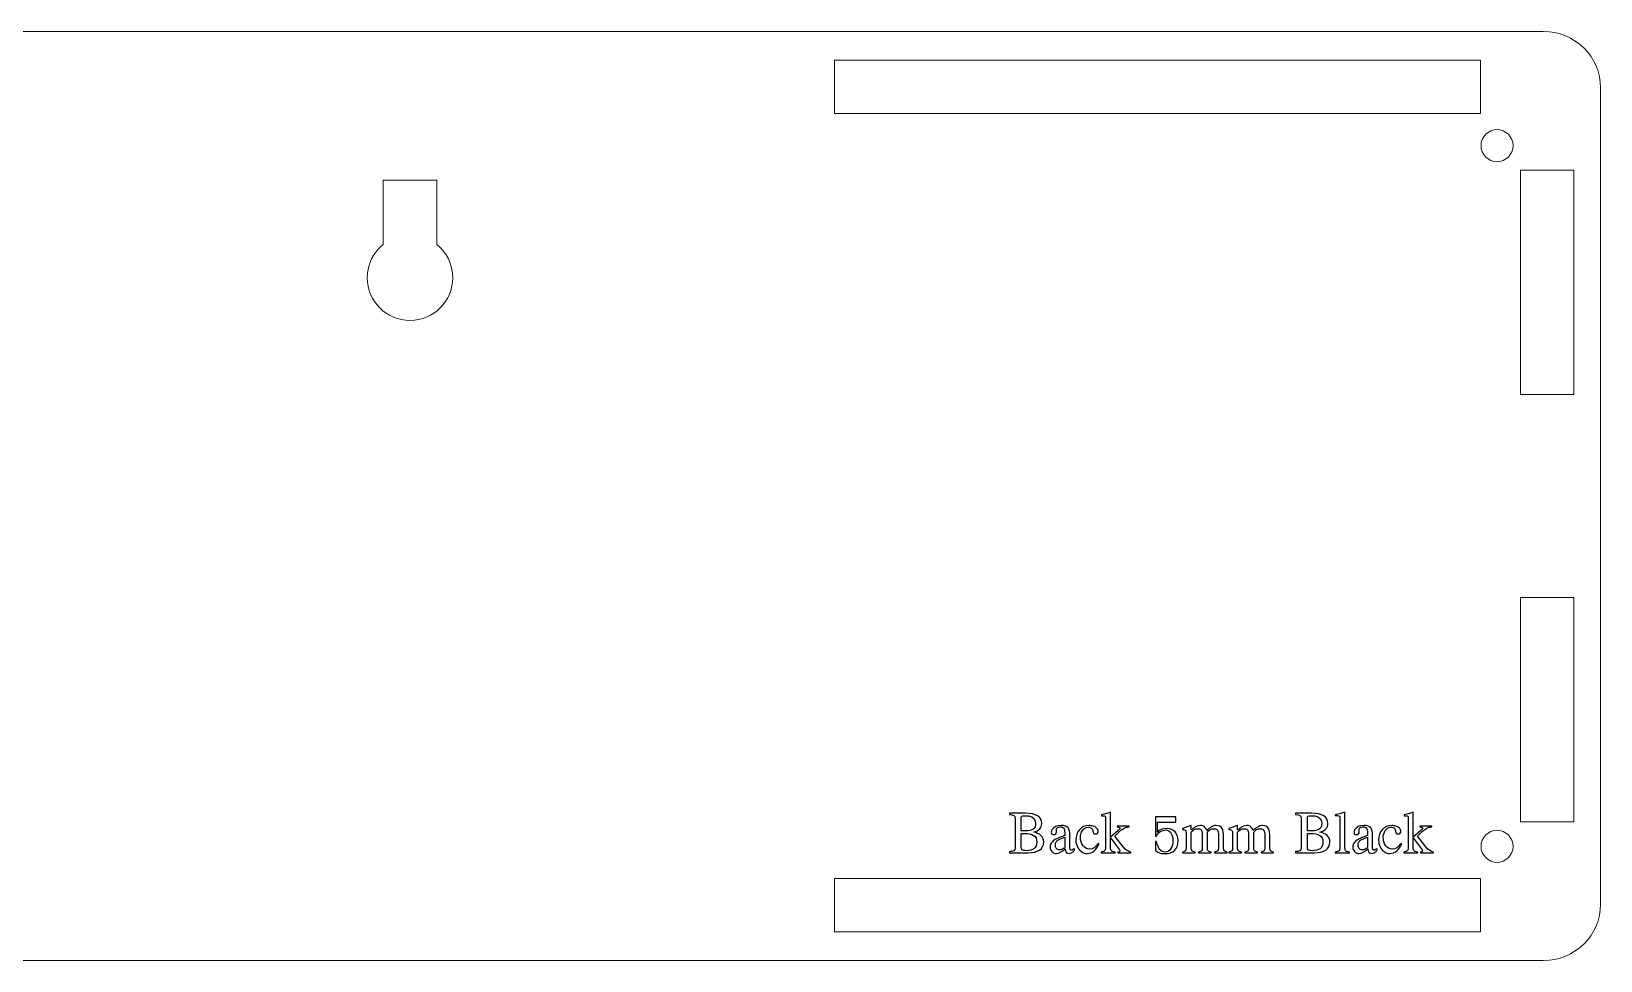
# Model space of a CAD drawing. Header units: inches. Extents: x -14.3 to 12.3, y -4.6 to 6.3.
# Drawn here: x 6.47 to 12.25, y -1.5 to 1.93 of the extents above; entities that cross this region are included whole.
import ezdxf

# ---------------------------------------------------------------- set-up
doc = ezdxf.new("R2010")
doc.units = ezdxf.units.IN
doc.header["$MEASUREMENT"] = 0
doc.layers.add('Layer 1', color=7, linetype='Continuous')

msp = doc.modelspace()

# ---------------------------------------------------------------- linework, layer by layer
at = {"layer": 'Layer 1', "lineweight": 5}
for points in [[(9.4287, 1.6248), (11.8106, 1.6248), (11.8106, 1.8216), (9.4287, 1.8216), (9.4287, 1.6248)], [(11.9582, 0.5893), (12.1551, 0.5893), (12.1551, 1.4161), (11.9582, 1.4161), (11.9582, 0.5893)], [(11.9582, -0.9855), (12.1551, -0.9855), (12.1551, -0.1587), (11.9582, -0.1587), (11.9582, -0.9855)], [(9.4287, -1.391), (11.8106, -1.391), (11.8106, -1.1941), (9.4287, -1.1941), (9.4287, -1.391)]]:
    msp.add_lwpolyline(points, close=True, dxfattribs=at)
for centre in [(11.8716, 1.5067), (11.8716, -1.076)]:
    msp.add_ellipse(centre, major_axis=(0, 0.0591), ratio=1, start_param=0, end_param=6.28318, dxfattribs=at)
for points, knots in [([(-12.456, 1.9279), (-12.456, 1.9279), (12.0418, 1.9279), (12.0418, 1.9279), (12.0418, 1.9279), (12.1582, 1.9279), (12.2535, 1.8344), (12.2535, 1.7201), (12.2535, 1.7201), (12.2535, 1.7201), (12.2535, -1.2894), (12.2535, -1.2894), (12.2535, -1.2894), (12.2535, -1.4037), (12.1582, -1.4973), (12.0418, -1.4973), (12.0418, -1.4973), (12.0418, -1.4973), (-12.456, -1.4973), (-12.456, -1.4973), (-12.456, -1.4973), (-12.5725, -1.4973), (-12.6677, -1.4037), (-12.6677, -1.2894), (-12.6677, -1.2894), (-12.6677, -1.2894), (-12.6677, 1.7201), (-12.6677, 1.7201), (-12.6677, 1.7201), (-12.6677, 1.8344), (-12.5725, 1.9279), (-12.456, 1.9279)], [0, 0, 0, 0, 0.125, 0.125, 0.125, 0.125, 0.25, 0.25, 0.25, 0.25, 0.375, 0.375, 0.375, 0.375, 0.5, 0.5, 0.5, 0.5, 0.625, 0.625, 0.625, 0.625, 0.75, 0.75, 0.75, 0.75, 0.875, 0.875, 0.875, 0.875, 1, 1, 1, 1]), ([(7.7653, 1.1429), (7.7653, 1.1429), (7.7653, 1.3793), (7.7653, 1.3793), (7.7653, 1.3793), (7.7653, 1.3793), (7.9622, 1.3793), (7.9622, 1.3793), (7.9622, 1.3793), (7.9622, 1.3793), (7.9622, 1.1429), (7.9622, 1.1429)], [0, 0, 0, 0, 0.333333, 0.333333, 0.333333, 0.333333, 0.666667, 0.666667, 0.666667, 0.666667, 1, 1, 1, 1]), ([(7.9622, 1.1429), (7.9982, 1.1141), (8.0212, 1.0697), (8.0212, 1.02), (8.0212, 1.02), (8.0212, 0.933), (7.9507, 0.8625), (7.8637, 0.8625), (7.8637, 0.8625), (7.7768, 0.8625), (7.7063, 0.933), (7.7063, 1.02), (7.7063, 1.02), (7.7063, 1.0697), (7.7293, 1.1141), (7.7653, 1.1429)], [0, 0, 0, 0, 0.25, 0.25, 0.25, 0.25, 0.5, 0.5, 0.5, 0.5, 0.75, 0.75, 0.75, 0.75, 1, 1, 1, 1])]:
    msp.add_open_spline(points, degree=3, knots=knots, dxfattribs=at)
at = {"layer": 'Layer 1'}
for points, knots in [([(10.0948, -0.972), (10.0948, -0.9631), (10.0877, -0.9587), (10.0735, -0.9587), (10.0735, -0.9587), (10.0735, -0.9587), (10.0735, -0.9543), (10.0735, -0.9543), (10.0735, -0.9543), (10.0735, -0.9543), (10.1325, -0.9543), (10.1325, -0.9543), (10.1325, -0.9543), (10.1728, -0.9543), (10.1929, -0.9668), (10.1929, -0.9917), (10.1929, -0.9917), (10.1929, -1.0082), (10.1831, -1.0187), (10.1635, -1.0233), (10.1635, -1.0233), (10.1635, -1.0233), (10.1635, -1.0237), (10.1635, -1.0237), (10.1635, -1.0237), (10.174, -1.0256), (10.1827, -1.0297), (10.1897, -1.0359), (10.1897, -1.0359), (10.1967, -1.0421), (10.2002, -1.0501), (10.2002, -1.0599), (10.2002, -1.0599), (10.2002, -1.0729), (10.1951, -1.0828), (10.1848, -1.0897), (10.1848, -1.0897), (10.1746, -1.0966), (10.1606, -1.1), (10.1428, -1.1), (10.1428, -1.1), (10.1428, -1.1), (10.0735, -1.1), (10.0735, -1.1), (10.0735, -1.1), (10.0735, -1.1), (10.0735, -1.0957), (10.0735, -1.0957), (10.0735, -1.0957), (10.0877, -1.0957), (10.0948, -1.0913), (10.0948, -1.0823), (10.0948, -1.0823), (10.0948, -1.0823), (10.0948, -0.972), (10.0948, -0.972)], [0, 0, 0, 0, 0.071429, 0.071429, 0.071429, 0.071429, 0.142857, 0.142857, 0.142857, 0.142857, 0.214286, 0.214286, 0.214286, 0.214286, 0.285714, 0.285714, 0.285714, 0.285714, 0.357143, 0.357143, 0.357143, 0.357143, 0.428571, 0.428571, 0.428571, 0.428571, 0.5, 0.5, 0.5, 0.5, 0.571429, 0.571429, 0.571429, 0.571429, 0.642857, 0.642857, 0.642857, 0.642857, 0.714286, 0.714286, 0.714286, 0.714286, 0.785714, 0.785714, 0.785714, 0.785714, 0.857143, 0.857143, 0.857143, 0.857143, 0.928571, 0.928571, 0.928571, 0.928571, 1, 1, 1, 1]), ([(10.1352, -1.0193), (10.1465, -1.0193), (10.1552, -1.017), (10.1613, -1.0124), (10.1613, -1.0124), (10.1675, -1.0077), (10.1705, -1.0011), (10.1705, -0.9923), (10.1705, -0.9923), (10.1705, -0.9763), (10.1618, -0.9667), (10.1445, -0.9637), (10.1445, -0.9637), (10.1361, -0.9633), (10.131, -0.9631), (10.1291, -0.9631), (10.1291, -0.9631), (10.1247, -0.9631), (10.1216, -0.9635), (10.1198, -0.9644), (10.1198, -0.9644), (10.1181, -0.9653), (10.1172, -0.967), (10.1172, -0.9696), (10.1172, -0.9696), (10.1172, -0.9696), (10.1172, -1.0193), (10.1172, -1.0193), (10.1172, -1.0193), (10.1172, -1.0193), (10.1352, -1.0193), (10.1352, -1.0193)], [0, 0, 0, 0, 0.125, 0.125, 0.125, 0.125, 0.25, 0.25, 0.25, 0.25, 0.375, 0.375, 0.375, 0.375, 0.5, 0.5, 0.5, 0.5, 0.625, 0.625, 0.625, 0.625, 0.75, 0.75, 0.75, 0.75, 0.875, 0.875, 0.875, 0.875, 1, 1, 1, 1]), ([(10.4278, -0.9723), (10.4278, -0.9685), (10.4274, -0.9661), (10.4267, -0.9651), (10.4267, -0.9651), (10.4259, -0.9642), (10.4239, -0.9637), (10.4208, -0.9637), (10.4208, -0.9637), (10.4208, -0.9637), (10.4135, -0.9637), (10.4135, -0.9637), (10.4135, -0.9637), (10.4135, -0.9637), (10.4135, -0.9597), (10.4135, -0.9597), (10.4135, -0.9597), (10.4256, -0.9566), (10.4321, -0.9549), (10.4328, -0.9546), (10.4328, -0.9546), (10.4328, -0.9546), (10.4465, -0.95), (10.4465, -0.95), (10.4465, -0.95), (10.4465, -0.95), (10.4465, -1.042), (10.4465, -1.042), (10.4465, -1.042), (10.4465, -1.042), (10.4742, -1.0177), (10.4742, -1.0177), (10.4742, -1.0177), (10.4781, -1.0143), (10.4807, -1.0116), (10.4818, -1.0097), (10.4818, -1.0097), (10.4818, -1.0078), (10.4811, -1.0065), (10.4796, -1.0058), (10.4796, -1.0058), (10.4781, -1.0051), (10.4752, -1.0047), (10.4708, -1.0047), (10.4708, -1.0047), (10.4708, -1.0047), (10.4708, -1.0014), (10.4708, -1.0014), (10.4708, -1.0014), (10.4708, -1.0014), (10.5154, -1.0014), (10.5154, -1.0014), (10.5154, -1.0014), (10.5154, -1.0014), (10.5154, -1.0047), (10.5154, -1.0047), (10.5154, -1.0047), (10.5087, -1.0047), (10.5026, -1.0061), (10.4972, -1.0088), (10.4972, -1.0088), (10.4919, -1.0116), (10.4864, -1.0154), (10.4809, -1.0204), (10.4809, -1.0204), (10.4754, -1.0255), (10.4691, -1.0313), (10.4619, -1.038), (10.4619, -1.038), (10.4619, -1.038), (10.4935, -1.0783), (10.4935, -1.0783), (10.4935, -1.0783), (10.5028, -1.0903), (10.5121, -1.0965), (10.5212, -1.097), (10.5212, -1.097), (10.5212, -1.097), (10.5212, -1.1), (10.5212, -1.1), (10.5212, -1.1), (10.5212, -1.1), (10.4732, -1.1), (10.4732, -1.1), (10.4732, -1.1), (10.4732, -1.1), (10.4732, -1.097), (10.4732, -1.097), (10.4732, -1.097), (10.4785, -1.097), (10.4811, -1.0957), (10.4811, -1.093), (10.4811, -1.093), (10.4811, -1.0918), (10.4806, -1.0903), (10.4795, -1.0887), (10.4795, -1.0887), (10.4795, -1.0887), (10.4465, -1.0453), (10.4465, -1.0453), (10.4465, -1.0453), (10.4465, -1.0453), (10.4465, -1.0823), (10.4465, -1.0823), (10.4465, -1.0823), (10.4465, -1.0873), (10.4477, -1.0909), (10.4499, -1.0931), (10.4499, -1.0931), (10.4523, -1.0952), (10.4567, -1.0965), (10.4632, -1.097), (10.4632, -1.097), (10.4632, -1.097), (10.4632, -1.1), (10.4632, -1.1), (10.4632, -1.1), (10.4632, -1.1), (10.4115, -1.1), (10.4115, -1.1), (10.4115, -1.1), (10.4115, -1.1), (10.4115, -1.097), (10.4115, -1.097), (10.4115, -1.097), (10.4178, -1.0965), (10.4221, -1.0952), (10.4244, -1.0931), (10.4244, -1.0931), (10.4267, -1.0909), (10.4278, -1.0873), (10.4278, -1.0823), (10.4278, -1.0823), (10.4278, -1.0823), (10.4278, -0.9723), (10.4278, -0.9723)], [0, 0, 0, 0, 0.029412, 0.029412, 0.029412, 0.029412, 0.058824, 0.058824, 0.058824, 0.058824, 0.088235, 0.088235, 0.088235, 0.088235, 0.117647, 0.117647, 0.117647, 0.117647, 0.147059, 0.147059, 0.147059, 0.147059, 0.176471, 0.176471, 0.176471, 0.176471, 0.205882, 0.205882, 0.205882, 0.205882, 0.235294, 0.235294, 0.235294, 0.235294, 0.264706, 0.264706, 0.264706, 0.264706, 0.294118, 0.294118, 0.294118, 0.294118, 0.323529, 0.323529, 0.323529, 0.323529, 0.352941, 0.352941, 0.352941, 0.352941, 0.382353, 0.382353, 0.382353, 0.382353, 0.411765, 0.411765, 0.411765, 0.411765, 0.441176, 0.441176, 0.441176, 0.441176, 0.470588, 0.470588, 0.470588, 0.470588, 0.5, 0.5, 0.5, 0.5, 0.529412, 0.529412, 0.529412, 0.529412, 0.558824, 0.558824, 0.558824, 0.558824, 0.588235, 0.588235, 0.588235, 0.588235, 0.617647, 0.617647, 0.617647, 0.617647, 0.647059, 0.647059, 0.647059, 0.647059, 0.676471, 0.676471, 0.676471, 0.676471, 0.705882, 0.705882, 0.705882, 0.705882, 0.735294, 0.735294, 0.735294, 0.735294, 0.764706, 0.764706, 0.764706, 0.764706, 0.794118, 0.794118, 0.794118, 0.794118, 0.823529, 0.823529, 0.823529, 0.823529, 0.852941, 0.852941, 0.852941, 0.852941, 0.882353, 0.882353, 0.882353, 0.882353, 0.911765, 0.911765, 0.911765, 0.911765, 0.941176, 0.941176, 0.941176, 0.941176, 0.970588, 0.970588, 0.970588, 0.970588, 1, 1, 1, 1]), ([(10.6128, -1.038), (10.6128, -1.038), (10.6128, -0.9667), (10.6128, -0.9667), (10.6128, -0.9667), (10.6128, -0.9667), (10.6875, -0.9667), (10.6875, -0.9667), (10.6875, -0.9667), (10.6875, -0.9667), (10.6875, -0.9867), (10.6875, -0.9867), (10.6875, -0.9867), (10.6875, -0.9867), (10.6195, -0.9867), (10.6195, -0.9867), (10.6195, -0.9867), (10.6195, -0.9867), (10.6195, -1.024), (10.6195, -1.024), (10.6195, -1.024), (10.6253, -1.0149), (10.6373, -1.0103), (10.6556, -1.0103), (10.6556, -1.0103), (10.6674, -1.0111), (10.677, -1.0151), (10.6843, -1.0224), (10.6843, -1.0224), (10.6916, -1.0297), (10.6953, -1.0405), (10.6955, -1.0547), (10.6955, -1.0547), (10.6955, -1.0712), (10.6912, -1.0834), (10.6827, -1.0912), (10.6827, -1.0912), (10.6742, -1.0991), (10.6629, -1.103), (10.6488, -1.103), (10.6488, -1.103), (10.6392, -1.103), (10.6313, -1.1017), (10.6252, -1.0992), (10.6252, -1.0992), (10.6191, -1.0966), (10.6149, -1.0944), (10.6128, -1.0927), (10.6128, -1.0927), (10.6128, -1.0927), (10.6128, -1.058), (10.6128, -1.058), (10.6128, -1.058), (10.6128, -1.058), (10.6162, -1.058), (10.6162, -1.058), (10.6162, -1.058), (10.6198, -1.0716), (10.6238, -1.0815), (10.6282, -1.0877), (10.6282, -1.0877), (10.6325, -1.0939), (10.6392, -1.097), (10.6481, -1.097), (10.6481, -1.097), (10.6579, -1.0968), (10.665, -1.0925), (10.6694, -1.084), (10.6694, -1.084), (10.6739, -1.0754), (10.6762, -1.0657), (10.6762, -1.0547), (10.6762, -1.0547), (10.676, -1.0446), (10.6741, -1.0358), (10.6703, -1.0285), (10.6703, -1.0285), (10.6666, -1.0212), (10.6607, -1.0169), (10.6528, -1.0157), (10.6528, -1.0157), (10.6426, -1.0157), (10.6343, -1.0182), (10.6279, -1.0232), (10.6279, -1.0232), (10.6216, -1.0281), (10.6176, -1.0331), (10.6162, -1.038), (10.6162, -1.038), (10.6162, -1.038), (10.6128, -1.038), (10.6128, -1.038)], [0, 0, 0, 0, 0.043478, 0.043478, 0.043478, 0.043478, 0.086957, 0.086957, 0.086957, 0.086957, 0.130435, 0.130435, 0.130435, 0.130435, 0.173913, 0.173913, 0.173913, 0.173913, 0.217391, 0.217391, 0.217391, 0.217391, 0.26087, 0.26087, 0.26087, 0.26087, 0.304348, 0.304348, 0.304348, 0.304348, 0.347826, 0.347826, 0.347826, 0.347826, 0.391304, 0.391304, 0.391304, 0.391304, 0.434783, 0.434783, 0.434783, 0.434783, 0.478261, 0.478261, 0.478261, 0.478261, 0.521739, 0.521739, 0.521739, 0.521739, 0.565217, 0.565217, 0.565217, 0.565217, 0.608696, 0.608696, 0.608696, 0.608696, 0.652174, 0.652174, 0.652174, 0.652174, 0.695652, 0.695652, 0.695652, 0.695652, 0.73913, 0.73913, 0.73913, 0.73913, 0.782609, 0.782609, 0.782609, 0.782609, 0.826087, 0.826087, 0.826087, 0.826087, 0.869565, 0.869565, 0.869565, 0.869565, 0.913043, 0.913043, 0.913043, 0.913043, 0.956522, 0.956522, 0.956522, 0.956522, 1, 1, 1, 1]), ([(11.1498, -0.972), (11.1498, -0.9631), (11.1427, -0.9587), (11.1285, -0.9587), (11.1285, -0.9587), (11.1285, -0.9587), (11.1285, -0.9543), (11.1285, -0.9543), (11.1285, -0.9543), (11.1285, -0.9543), (11.1875, -0.9543), (11.1875, -0.9543), (11.1875, -0.9543), (11.2278, -0.9543), (11.2479, -0.9668), (11.2479, -0.9917), (11.2479, -0.9917), (11.2479, -1.0082), (11.2381, -1.0187), (11.2185, -1.0233), (11.2185, -1.0233), (11.2185, -1.0233), (11.2185, -1.0237), (11.2185, -1.0237), (11.2185, -1.0237), (11.229, -1.0256), (11.2377, -1.0297), (11.2447, -1.0359), (11.2447, -1.0359), (11.2517, -1.0421), (11.2552, -1.0501), (11.2552, -1.0599), (11.2552, -1.0599), (11.2552, -1.0729), (11.2501, -1.0828), (11.2398, -1.0897), (11.2398, -1.0897), (11.2296, -1.0966), (11.2156, -1.1), (11.1978, -1.1), (11.1978, -1.1), (11.1978, -1.1), (11.1285, -1.1), (11.1285, -1.1), (11.1285, -1.1), (11.1285, -1.1), (11.1285, -1.0957), (11.1285, -1.0957), (11.1285, -1.0957), (11.1427, -1.0957), (11.1498, -1.0913), (11.1498, -1.0823), (11.1498, -1.0823), (11.1498, -1.0823), (11.1498, -0.972), (11.1498, -0.972)], [0, 0, 0, 0, 0.071429, 0.071429, 0.071429, 0.071429, 0.142857, 0.142857, 0.142857, 0.142857, 0.214286, 0.214286, 0.214286, 0.214286, 0.285714, 0.285714, 0.285714, 0.285714, 0.357143, 0.357143, 0.357143, 0.357143, 0.428571, 0.428571, 0.428571, 0.428571, 0.5, 0.5, 0.5, 0.5, 0.571429, 0.571429, 0.571429, 0.571429, 0.642857, 0.642857, 0.642857, 0.642857, 0.714286, 0.714286, 0.714286, 0.714286, 0.785714, 0.785714, 0.785714, 0.785714, 0.857143, 0.857143, 0.857143, 0.857143, 0.928571, 0.928571, 0.928571, 0.928571, 1, 1, 1, 1]), ([(11.1902, -1.0193), (11.2015, -1.0193), (11.2102, -1.017), (11.2163, -1.0124), (11.2163, -1.0124), (11.2225, -1.0077), (11.2255, -1.0011), (11.2255, -0.9923), (11.2255, -0.9923), (11.2255, -0.9763), (11.2168, -0.9667), (11.1995, -0.9637), (11.1995, -0.9637), (11.1911, -0.9633), (11.186, -0.9631), (11.1841, -0.9631), (11.1841, -0.9631), (11.1797, -0.9631), (11.1766, -0.9635), (11.1748, -0.9644), (11.1748, -0.9644), (11.1731, -0.9653), (11.1722, -0.967), (11.1722, -0.9696), (11.1722, -0.9696), (11.1722, -0.9696), (11.1722, -1.0193), (11.1722, -1.0193), (11.1722, -1.0193), (11.1722, -1.0193), (11.1902, -1.0193), (11.1902, -1.0193)], [0, 0, 0, 0, 0.125, 0.125, 0.125, 0.125, 0.25, 0.25, 0.25, 0.25, 0.375, 0.375, 0.375, 0.375, 0.5, 0.5, 0.5, 0.5, 0.625, 0.625, 0.625, 0.625, 0.75, 0.75, 0.75, 0.75, 0.875, 0.875, 0.875, 0.875, 1, 1, 1, 1]), ([(11.2922, -0.9766), (11.2922, -0.9703), (11.2917, -0.9663), (11.2906, -0.9648), (11.2906, -0.9648), (11.2896, -0.9634), (11.287, -0.9626), (11.2828, -0.9626), (11.2828, -0.9626), (11.2828, -0.9626), (11.2752, -0.9626), (11.2752, -0.9626), (11.2752, -0.9626), (11.2752, -0.9626), (11.2752, -0.9597), (11.2752, -0.9597), (11.2752, -0.9597), (11.2866, -0.9575), (11.2984, -0.9543), (11.3109, -0.95), (11.3109, -0.95), (11.3109, -0.95), (11.3109, -1.0823), (11.3109, -1.0823), (11.3109, -1.0823), (11.3109, -1.0873), (11.3121, -1.0909), (11.3143, -1.0931), (11.3143, -1.0931), (11.3167, -1.0952), (11.3212, -1.0965), (11.3278, -1.097), (11.3278, -1.097), (11.3278, -1.097), (11.3278, -1.1), (11.3278, -1.1), (11.3278, -1.1), (11.3278, -1.1), (11.2752, -1.1), (11.2752, -1.1), (11.2752, -1.1), (11.2752, -1.1), (11.2752, -1.097), (11.2752, -1.097), (11.2752, -1.097), (11.2818, -1.0965), (11.2863, -1.0952), (11.2887, -1.0931), (11.2887, -1.0931), (11.291, -1.0909), (11.2922, -1.0873), (11.2922, -1.0823), (11.2922, -1.0823), (11.2922, -1.0823), (11.2922, -0.9766), (11.2922, -0.9766)], [0, 0, 0, 0, 0.071429, 0.071429, 0.071429, 0.071429, 0.142857, 0.142857, 0.142857, 0.142857, 0.214286, 0.214286, 0.214286, 0.214286, 0.285714, 0.285714, 0.285714, 0.285714, 0.357143, 0.357143, 0.357143, 0.357143, 0.428571, 0.428571, 0.428571, 0.428571, 0.5, 0.5, 0.5, 0.5, 0.571429, 0.571429, 0.571429, 0.571429, 0.642857, 0.642857, 0.642857, 0.642857, 0.714286, 0.714286, 0.714286, 0.714286, 0.785714, 0.785714, 0.785714, 0.785714, 0.857143, 0.857143, 0.857143, 0.857143, 0.928571, 0.928571, 0.928571, 0.928571, 1, 1, 1, 1]), ([(11.5439, -0.9723), (11.5439, -0.9685), (11.5435, -0.9661), (11.5427, -0.9651), (11.5427, -0.9651), (11.5419, -0.9642), (11.54, -0.9637), (11.5369, -0.9637), (11.5369, -0.9637), (11.5369, -0.9637), (11.5296, -0.9637), (11.5296, -0.9637), (11.5296, -0.9637), (11.5296, -0.9637), (11.5296, -0.9597), (11.5296, -0.9597), (11.5296, -0.9597), (11.5417, -0.9566), (11.5481, -0.9549), (11.5489, -0.9546), (11.5489, -0.9546), (11.5489, -0.9546), (11.5626, -0.95), (11.5626, -0.95), (11.5626, -0.95), (11.5626, -0.95), (11.5626, -1.042), (11.5626, -1.042), (11.5626, -1.042), (11.5626, -1.042), (11.5902, -1.0177), (11.5902, -1.0177), (11.5902, -1.0177), (11.5942, -1.0143), (11.5967, -1.0116), (11.5978, -1.0097), (11.5978, -1.0097), (11.5978, -1.0078), (11.5971, -1.0065), (11.5957, -1.0058), (11.5957, -1.0058), (11.5942, -1.0051), (11.5913, -1.0047), (11.5869, -1.0047), (11.5869, -1.0047), (11.5869, -1.0047), (11.5869, -1.0014), (11.5869, -1.0014), (11.5869, -1.0014), (11.5869, -1.0014), (11.6315, -1.0014), (11.6315, -1.0014), (11.6315, -1.0014), (11.6315, -1.0014), (11.6315, -1.0047), (11.6315, -1.0047), (11.6315, -1.0047), (11.6247, -1.0047), (11.6186, -1.0061), (11.6133, -1.0088), (11.6133, -1.0088), (11.6079, -1.0116), (11.6025, -1.0154), (11.597, -1.0204), (11.597, -1.0204), (11.5915, -1.0255), (11.5852, -1.0313), (11.5779, -1.038), (11.5779, -1.038), (11.5779, -1.038), (11.6096, -1.0783), (11.6096, -1.0783), (11.6096, -1.0783), (11.6189, -1.0903), (11.6281, -1.0965), (11.6372, -1.097), (11.6372, -1.097), (11.6372, -1.097), (11.6372, -1.1), (11.6372, -1.1), (11.6372, -1.1), (11.6372, -1.1), (11.5892, -1.1), (11.5892, -1.1), (11.5892, -1.1), (11.5892, -1.1), (11.5892, -1.097), (11.5892, -1.097), (11.5892, -1.097), (11.5946, -1.097), (11.5972, -1.0957), (11.5972, -1.093), (11.5972, -1.093), (11.5972, -1.0918), (11.5967, -1.0903), (11.5956, -1.0887), (11.5956, -1.0887), (11.5956, -1.0887), (11.5626, -1.0453), (11.5626, -1.0453), (11.5626, -1.0453), (11.5626, -1.0453), (11.5626, -1.0823), (11.5626, -1.0823), (11.5626, -1.0823), (11.5626, -1.0873), (11.5637, -1.0909), (11.566, -1.0931), (11.566, -1.0931), (11.5683, -1.0952), (11.5727, -1.0965), (11.5792, -1.097), (11.5792, -1.097), (11.5792, -1.097), (11.5792, -1.1), (11.5792, -1.1), (11.5792, -1.1), (11.5792, -1.1), (11.5276, -1.1), (11.5276, -1.1), (11.5276, -1.1), (11.5276, -1.1), (11.5276, -1.097), (11.5276, -1.097), (11.5276, -1.097), (11.5339, -1.0965), (11.5382, -1.0952), (11.5404, -1.0931), (11.5404, -1.0931), (11.5427, -1.0909), (11.5439, -1.0873), (11.5439, -1.0823), (11.5439, -1.0823), (11.5439, -1.0823), (11.5439, -0.9723), (11.5439, -0.9723)], [0, 0, 0, 0, 0.029412, 0.029412, 0.029412, 0.029412, 0.058824, 0.058824, 0.058824, 0.058824, 0.088235, 0.088235, 0.088235, 0.088235, 0.117647, 0.117647, 0.117647, 0.117647, 0.147059, 0.147059, 0.147059, 0.147059, 0.176471, 0.176471, 0.176471, 0.176471, 0.205882, 0.205882, 0.205882, 0.205882, 0.235294, 0.235294, 0.235294, 0.235294, 0.264706, 0.264706, 0.264706, 0.264706, 0.294118, 0.294118, 0.294118, 0.294118, 0.323529, 0.323529, 0.323529, 0.323529, 0.352941, 0.352941, 0.352941, 0.352941, 0.382353, 0.382353, 0.382353, 0.382353, 0.411765, 0.411765, 0.411765, 0.411765, 0.441176, 0.441176, 0.441176, 0.441176, 0.470588, 0.470588, 0.470588, 0.470588, 0.5, 0.5, 0.5, 0.5, 0.529412, 0.529412, 0.529412, 0.529412, 0.558824, 0.558824, 0.558824, 0.558824, 0.588235, 0.588235, 0.588235, 0.588235, 0.617647, 0.617647, 0.617647, 0.617647, 0.647059, 0.647059, 0.647059, 0.647059, 0.676471, 0.676471, 0.676471, 0.676471, 0.705882, 0.705882, 0.705882, 0.705882, 0.735294, 0.735294, 0.735294, 0.735294, 0.764706, 0.764706, 0.764706, 0.764706, 0.794118, 0.794118, 0.794118, 0.794118, 0.823529, 0.823529, 0.823529, 0.823529, 0.852941, 0.852941, 0.852941, 0.852941, 0.882353, 0.882353, 0.882353, 0.882353, 0.911765, 0.911765, 0.911765, 0.911765, 0.941176, 0.941176, 0.941176, 0.941176, 0.970588, 0.970588, 0.970588, 0.970588, 1, 1, 1, 1]), ([(10.1172, -1.0803), (10.1172, -1.0846), (10.1183, -1.0876), (10.1205, -1.0894), (10.1205, -1.0894), (10.1227, -1.0912), (10.1276, -1.0921), (10.1352, -1.0921), (10.1352, -1.0921), (10.1477, -1.0921), (10.1575, -1.0896), (10.1644, -1.0847), (10.1644, -1.0847), (10.1713, -1.0798), (10.1748, -1.0714), (10.1748, -1.0593), (10.1748, -1.0593), (10.1748, -1.0386), (10.1592, -1.0283), (10.1282, -1.0283), (10.1282, -1.0283), (10.1282, -1.0283), (10.1172, -1.0283), (10.1172, -1.0283), (10.1172, -1.0283), (10.1172, -1.0283), (10.1172, -1.0803), (10.1172, -1.0803)], [0, 0, 0, 0, 0.142857, 0.142857, 0.142857, 0.142857, 0.285714, 0.285714, 0.285714, 0.285714, 0.428571, 0.428571, 0.428571, 0.428571, 0.571429, 0.571429, 0.571429, 0.571429, 0.714286, 0.714286, 0.714286, 0.714286, 0.857143, 0.857143, 0.857143, 0.857143, 1, 1, 1, 1]), ([(10.2968, -1.083), (10.2968, -1.0877), (10.2984, -1.09), (10.3016, -1.09), (10.3016, -1.09), (10.3046, -1.09), (10.3084, -1.0882), (10.3132, -1.0847), (10.3132, -1.0847), (10.3132, -1.0847), (10.3132, -1.0906), (10.3132, -1.0906), (10.3132, -1.0906), (10.3111, -1.0932), (10.3082, -1.0958), (10.3046, -1.0984), (10.3046, -1.0984), (10.301, -1.101), (10.2978, -1.1023), (10.2952, -1.1023), (10.2952, -1.1023), (10.2849, -1.1023), (10.2796, -1.0967), (10.2792, -1.0853), (10.2792, -1.0853), (10.2669, -1.0967), (10.2563, -1.1023), (10.2472, -1.1023), (10.2472, -1.1023), (10.2407, -1.1023), (10.2352, -1.1001), (10.2307, -1.0955), (10.2307, -1.0955), (10.2261, -1.0909), (10.2238, -1.0854), (10.2238, -1.079), (10.2238, -1.079), (10.2238, -1.0728), (10.2256, -1.0674), (10.2293, -1.0628), (10.2293, -1.0628), (10.2329, -1.0581), (10.2375, -1.0542), (10.243, -1.0511), (10.243, -1.0511), (10.2486, -1.0479), (10.2544, -1.0451), (10.2606, -1.0427), (10.2606, -1.0427), (10.2668, -1.0404), (10.2726, -1.0382), (10.2782, -1.036), (10.2782, -1.036), (10.2782, -1.0239), (10.2771, -1.0156), (10.2751, -1.0111), (10.2751, -1.0111), (10.273, -1.0066), (10.2687, -1.0043), (10.2621, -1.0043), (10.2621, -1.0043), (10.2594, -1.0043), (10.2566, -1.0048), (10.2537, -1.0059), (10.2537, -1.0059), (10.2507, -1.0069), (10.2488, -1.0084), (10.2478, -1.0103), (10.2478, -1.0103), (10.2474, -1.0109), (10.2472, -1.0123), (10.2472, -1.0143), (10.2472, -1.0143), (10.2472, -1.0152), (10.2472, -1.0166), (10.2473, -1.0186), (10.2473, -1.0186), (10.2474, -1.0206), (10.2475, -1.0222), (10.2475, -1.0233), (10.2475, -1.0233), (10.2475, -1.0258), (10.2465, -1.0281), (10.2445, -1.0301), (10.2445, -1.0301), (10.2426, -1.0321), (10.2403, -1.033), (10.2378, -1.033), (10.2378, -1.033), (10.2314, -1.033), (10.2282, -1.03), (10.2282, -1.024), (10.2282, -1.024), (10.2282, -1.0209), (10.2289, -1.0181), (10.2305, -1.0157), (10.2305, -1.0157), (10.2363, -1.0048), (10.2479, -0.9993), (10.2652, -0.9993), (10.2652, -0.9993), (10.2772, -0.9993), (10.2854, -1.0021), (10.29, -1.0077), (10.29, -1.0077), (10.2946, -1.0132), (10.2968, -1.0229), (10.2968, -1.0367), (10.2968, -1.0367), (10.2968, -1.0367), (10.2968, -1.083), (10.2968, -1.083)], [0, 0, 0, 0, 0.035714, 0.035714, 0.035714, 0.035714, 0.071429, 0.071429, 0.071429, 0.071429, 0.107143, 0.107143, 0.107143, 0.107143, 0.142857, 0.142857, 0.142857, 0.142857, 0.178571, 0.178571, 0.178571, 0.178571, 0.214286, 0.214286, 0.214286, 0.214286, 0.25, 0.25, 0.25, 0.25, 0.285714, 0.285714, 0.285714, 0.285714, 0.321429, 0.321429, 0.321429, 0.321429, 0.357143, 0.357143, 0.357143, 0.357143, 0.392857, 0.392857, 0.392857, 0.392857, 0.428571, 0.428571, 0.428571, 0.428571, 0.464286, 0.464286, 0.464286, 0.464286, 0.5, 0.5, 0.5, 0.5, 0.535714, 0.535714, 0.535714, 0.535714, 0.571429, 0.571429, 0.571429, 0.571429, 0.607143, 0.607143, 0.607143, 0.607143, 0.642857, 0.642857, 0.642857, 0.642857, 0.678571, 0.678571, 0.678571, 0.678571, 0.714286, 0.714286, 0.714286, 0.714286, 0.75, 0.75, 0.75, 0.75, 0.785714, 0.785714, 0.785714, 0.785714, 0.821429, 0.821429, 0.821429, 0.821429, 0.857143, 0.857143, 0.857143, 0.857143, 0.892857, 0.892857, 0.892857, 0.892857, 0.928571, 0.928571, 0.928571, 0.928571, 0.964286, 0.964286, 0.964286, 0.964286, 1, 1, 1, 1]), ([(10.4042, -1.0673), (10.3989, -1.0782), (10.3928, -1.0868), (10.386, -1.093), (10.386, -1.093), (10.3792, -1.0992), (10.3706, -1.1023), (10.3602, -1.1023), (10.3602, -1.1023), (10.3524, -1.1023), (10.3454, -1.1001), (10.3391, -1.0957), (10.3391, -1.0957), (10.3328, -1.0913), (10.3278, -1.0853), (10.3243, -1.0777), (10.3243, -1.0777), (10.3207, -1.0702), (10.3189, -1.0619), (10.3189, -1.0529), (10.3189, -1.0529), (10.3189, -1.0378), (10.3232, -1.0251), (10.3319, -1.0148), (10.3319, -1.0148), (10.3405, -1.0045), (10.3526, -0.9993), (10.3682, -0.9993), (10.3682, -0.9993), (10.3728, -0.9993), (10.3776, -1.0001), (10.3825, -1.0017), (10.3825, -1.0017), (10.3875, -1.0033), (10.3918, -1.0057), (10.3953, -1.009), (10.3953, -1.009), (10.3989, -1.0122), (10.4008, -1.0161), (10.4012, -1.0207), (10.4012, -1.0207), (10.4012, -1.0233), (10.4002, -1.0256), (10.3981, -1.0275), (10.3981, -1.0275), (10.3961, -1.0294), (10.3938, -1.0303), (10.3912, -1.0303), (10.3912, -1.0303), (10.3887, -1.0303), (10.3864, -1.0293), (10.3843, -1.0273), (10.3843, -1.0273), (10.3822, -1.0254), (10.3812, -1.0231), (10.3812, -1.0207), (10.3812, -1.0207), (10.3812, -1.0161), (10.3797, -1.0125), (10.3769, -1.0098), (10.3769, -1.0098), (10.3741, -1.0071), (10.3699, -1.0057), (10.3642, -1.0057), (10.3642, -1.0057), (10.3553, -1.0057), (10.3483, -1.0096), (10.3433, -1.0173), (10.3433, -1.0173), (10.3383, -1.0251), (10.3358, -1.0339), (10.3358, -1.044), (10.3358, -1.044), (10.3358, -1.055), (10.3389, -1.0648), (10.3451, -1.0736), (10.3451, -1.0736), (10.3513, -1.0823), (10.3597, -1.0866), (10.3702, -1.0866), (10.3702, -1.0866), (10.3816, -1.0866), (10.3919, -1.0795), (10.4012, -1.0653), (10.4012, -1.0653), (10.4012, -1.0653), (10.4042, -1.0673), (10.4042, -1.0673)], [0, 0, 0, 0, 0.045455, 0.045455, 0.045455, 0.045455, 0.090909, 0.090909, 0.090909, 0.090909, 0.136364, 0.136364, 0.136364, 0.136364, 0.181818, 0.181818, 0.181818, 0.181818, 0.227273, 0.227273, 0.227273, 0.227273, 0.272727, 0.272727, 0.272727, 0.272727, 0.318182, 0.318182, 0.318182, 0.318182, 0.363636, 0.363636, 0.363636, 0.363636, 0.409091, 0.409091, 0.409091, 0.409091, 0.454545, 0.454545, 0.454545, 0.454545, 0.5, 0.5, 0.5, 0.5, 0.545455, 0.545455, 0.545455, 0.545455, 0.590909, 0.590909, 0.590909, 0.590909, 0.636364, 0.636364, 0.636364, 0.636364, 0.681818, 0.681818, 0.681818, 0.681818, 0.727273, 0.727273, 0.727273, 0.727273, 0.772727, 0.772727, 0.772727, 0.772727, 0.818182, 0.818182, 0.818182, 0.818182, 0.863636, 0.863636, 0.863636, 0.863636, 0.909091, 0.909091, 0.909091, 0.909091, 0.954545, 0.954545, 0.954545, 0.954545, 1, 1, 1, 1]), ([(10.7255, -1.0291), (10.7255, -1.0231), (10.7246, -1.0192), (10.7228, -1.0172), (10.7228, -1.0172), (10.7211, -1.0153), (10.7174, -1.0143), (10.7118, -1.0143), (10.7118, -1.0143), (10.7118, -1.0143), (10.7118, -1.0107), (10.7118, -1.0107), (10.7118, -1.0107), (10.7118, -1.0107), (10.7442, -0.9993), (10.7442, -0.9993), (10.7442, -0.9993), (10.7442, -0.9993), (10.7442, -1.0137), (10.7442, -1.0137), (10.7442, -1.0137), (10.7442, -1.0151), (10.7445, -1.0157), (10.7452, -1.0157), (10.7452, -1.0157), (10.7456, -1.0157), (10.7462, -1.0154), (10.7468, -1.0147), (10.7468, -1.0147), (10.7476, -1.0141), (10.7484, -1.0133), (10.7493, -1.0123), (10.7493, -1.0123), (10.7502, -1.0113), (10.7511, -1.0104), (10.7518, -1.0097), (10.7518, -1.0097), (10.7612, -1.0028), (10.7701, -0.9993), (10.7785, -0.9993), (10.7785, -0.9993), (10.7841, -0.9993), (10.7889, -1.0011), (10.7931, -1.0046), (10.7931, -1.0046), (10.7972, -1.008), (10.7999, -1.0125), (10.8012, -1.018), (10.8012, -1.018), (10.8056, -1.0129), (10.8109, -1.0086), (10.8171, -1.0049), (10.8171, -1.0049), (10.8234, -1.0012), (10.8294, -0.9993), (10.8352, -0.9993), (10.8352, -0.9993), (10.8469, -0.9993), (10.8546, -1.0031), (10.858, -1.0105), (10.858, -1.0105), (10.8614, -1.018), (10.8632, -1.0283), (10.8632, -1.0413), (10.8632, -1.0413), (10.8632, -1.0413), (10.8632, -1.0823), (10.8632, -1.0823), (10.8632, -1.0823), (10.8632, -1.0872), (10.8642, -1.0908), (10.8662, -1.0929), (10.8662, -1.0929), (10.8682, -1.0952), (10.8717, -1.0965), (10.8768, -1.097), (10.8768, -1.097), (10.8768, -1.097), (10.8768, -1.1), (10.8768, -1.1), (10.8768, -1.1), (10.8768, -1.1), (10.8305, -1.1), (10.8305, -1.1), (10.8305, -1.1), (10.8305, -1.1), (10.8305, -1.097), (10.8305, -1.097), (10.8305, -1.097), (10.8358, -1.0965), (10.8395, -1.0952), (10.8415, -1.0929), (10.8415, -1.0929), (10.8435, -1.0908), (10.8445, -1.0872), (10.8445, -1.0823), (10.8445, -1.0823), (10.8445, -1.0823), (10.8445, -1.0377), (10.8445, -1.0377), (10.8445, -1.0377), (10.8445, -1.0271), (10.8433, -1.02), (10.8411, -1.0164), (10.8411, -1.0164), (10.8387, -1.0128), (10.8341, -1.011), (10.8272, -1.011), (10.8272, -1.011), (10.8173, -1.011), (10.8094, -1.0154), (10.8035, -1.0243), (10.8035, -1.0243), (10.8035, -1.0243), (10.8035, -1.0823), (10.8035, -1.0823), (10.8035, -1.0823), (10.8035, -1.0872), (10.8045, -1.0908), (10.8066, -1.0929), (10.8066, -1.0929), (10.8086, -1.0952), (10.8122, -1.0965), (10.8175, -1.097), (10.8175, -1.097), (10.8175, -1.097), (10.8175, -1.1), (10.8175, -1.1), (10.8175, -1.1), (10.8175, -1.1), (10.7712, -1.1), (10.7712, -1.1), (10.7712, -1.1), (10.7712, -1.1), (10.7712, -1.097), (10.7712, -1.097), (10.7712, -1.097), (10.7763, -1.0965), (10.7799, -1.0952), (10.7819, -1.0929), (10.7819, -1.0929), (10.7838, -1.0908), (10.7848, -1.0872), (10.7848, -1.0823), (10.7848, -1.0823), (10.7848, -1.0823), (10.7848, -1.0367), (10.7848, -1.0367), (10.7848, -1.0367), (10.7848, -1.0289), (10.7839, -1.0227), (10.7821, -1.018), (10.7821, -1.018), (10.7803, -1.0133), (10.7762, -1.011), (10.7699, -1.011), (10.7699, -1.011), (10.7651, -1.011), (10.7602, -1.0122), (10.7554, -1.0146), (10.7554, -1.0146), (10.7506, -1.0171), (10.7469, -1.0202), (10.7442, -1.024), (10.7442, -1.024), (10.7442, -1.024), (10.7442, -1.0823), (10.7442, -1.0823), (10.7442, -1.0823), (10.7442, -1.0872), (10.7452, -1.0908), (10.7472, -1.0929), (10.7472, -1.0929), (10.7492, -1.0952), (10.7529, -1.0965), (10.7582, -1.097), (10.7582, -1.097), (10.7582, -1.097), (10.7582, -1.1), (10.7582, -1.1), (10.7582, -1.1), (10.7582, -1.1), (10.7118, -1.1), (10.7118, -1.1), (10.7118, -1.1), (10.7118, -1.1), (10.7118, -1.097), (10.7118, -1.097), (10.7118, -1.097), (10.717, -1.0965), (10.7206, -1.0952), (10.7226, -1.0929), (10.7226, -1.0929), (10.7245, -1.0908), (10.7255, -1.0872), (10.7255, -1.0823), (10.7255, -1.0823), (10.7255, -1.0823), (10.7255, -1.0291), (10.7255, -1.0291)], [0, 0, 0, 0, 0.02, 0.02, 0.02, 0.02, 0.04, 0.04, 0.04, 0.04, 0.06, 0.06, 0.06, 0.06, 0.08, 0.08, 0.08, 0.08, 0.1, 0.1, 0.1, 0.1, 0.12, 0.12, 0.12, 0.12, 0.14, 0.14, 0.14, 0.14, 0.16, 0.16, 0.16, 0.16, 0.18, 0.18, 0.18, 0.18, 0.2, 0.2, 0.2, 0.2, 0.22, 0.22, 0.22, 0.22, 0.24, 0.24, 0.24, 0.24, 0.26, 0.26, 0.26, 0.26, 0.28, 0.28, 0.28, 0.28, 0.3, 0.3, 0.3, 0.3, 0.32, 0.32, 0.32, 0.32, 0.34, 0.34, 0.34, 0.34, 0.36, 0.36, 0.36, 0.36, 0.38, 0.38, 0.38, 0.38, 0.4, 0.4, 0.4, 0.4, 0.42, 0.42, 0.42, 0.42, 0.44, 0.44, 0.44, 0.44, 0.46, 0.46, 0.46, 0.46, 0.48, 0.48, 0.48, 0.48, 0.5, 0.5, 0.5, 0.5, 0.52, 0.52, 0.52, 0.52, 0.54, 0.54, 0.54, 0.54, 0.56, 0.56, 0.56, 0.56, 0.58, 0.58, 0.58, 0.58, 0.6, 0.6, 0.6, 0.6, 0.62, 0.62, 0.62, 0.62, 0.64, 0.64, 0.64, 0.64, 0.66, 0.66, 0.66, 0.66, 0.68, 0.68, 0.68, 0.68, 0.7, 0.7, 0.7, 0.7, 0.72, 0.72, 0.72, 0.72, 0.74, 0.74, 0.74, 0.74, 0.76, 0.76, 0.76, 0.76, 0.78, 0.78, 0.78, 0.78, 0.8, 0.8, 0.8, 0.8, 0.82, 0.82, 0.82, 0.82, 0.84, 0.84, 0.84, 0.84, 0.86, 0.86, 0.86, 0.86, 0.88, 0.88, 0.88, 0.88, 0.9, 0.9, 0.9, 0.9, 0.92, 0.92, 0.92, 0.92, 0.94, 0.94, 0.94, 0.94, 0.96, 0.96, 0.96, 0.96, 0.98, 0.98, 0.98, 0.98, 1, 1, 1, 1]), ([(10.8965, -1.0291), (10.8965, -1.0231), (10.8956, -1.0192), (10.8938, -1.0172), (10.8938, -1.0172), (10.8921, -1.0153), (10.8884, -1.0143), (10.8828, -1.0143), (10.8828, -1.0143), (10.8828, -1.0143), (10.8828, -1.0107), (10.8828, -1.0107), (10.8828, -1.0107), (10.8828, -1.0107), (10.9152, -0.9993), (10.9152, -0.9993), (10.9152, -0.9993), (10.9152, -0.9993), (10.9152, -1.0137), (10.9152, -1.0137), (10.9152, -1.0137), (10.9152, -1.0151), (10.9155, -1.0157), (10.9162, -1.0157), (10.9162, -1.0157), (10.9166, -1.0157), (10.9172, -1.0154), (10.9178, -1.0147), (10.9178, -1.0147), (10.9186, -1.0141), (10.9194, -1.0133), (10.9203, -1.0123), (10.9203, -1.0123), (10.9212, -1.0113), (10.9221, -1.0104), (10.9228, -1.0097), (10.9228, -1.0097), (10.9322, -1.0028), (10.9411, -0.9993), (10.9495, -0.9993), (10.9495, -0.9993), (10.9551, -0.9993), (10.9599, -1.0011), (10.9641, -1.0046), (10.9641, -1.0046), (10.9682, -1.008), (10.9709, -1.0125), (10.9722, -1.018), (10.9722, -1.018), (10.9766, -1.0129), (10.9819, -1.0086), (10.9881, -1.0049), (10.9881, -1.0049), (10.9944, -1.0012), (11.0004, -0.9993), (11.0062, -0.9993), (11.0062, -0.9993), (11.0179, -0.9993), (11.0256, -1.0031), (11.029, -1.0105), (11.029, -1.0105), (11.0324, -1.018), (11.0342, -1.0283), (11.0342, -1.0413), (11.0342, -1.0413), (11.0342, -1.0413), (11.0342, -1.0823), (11.0342, -1.0823), (11.0342, -1.0823), (11.0342, -1.0872), (11.0352, -1.0908), (11.0372, -1.0929), (11.0372, -1.0929), (11.0392, -1.0952), (11.0427, -1.0965), (11.0478, -1.097), (11.0478, -1.097), (11.0478, -1.097), (11.0478, -1.1), (11.0478, -1.1), (11.0478, -1.1), (11.0478, -1.1), (11.0015, -1.1), (11.0015, -1.1), (11.0015, -1.1), (11.0015, -1.1), (11.0015, -1.097), (11.0015, -1.097), (11.0015, -1.097), (11.0068, -1.0965), (11.0105, -1.0952), (11.0125, -1.0929), (11.0125, -1.0929), (11.0145, -1.0908), (11.0155, -1.0872), (11.0155, -1.0823), (11.0155, -1.0823), (11.0155, -1.0823), (11.0155, -1.0377), (11.0155, -1.0377), (11.0155, -1.0377), (11.0155, -1.0271), (11.0143, -1.02), (11.0121, -1.0164), (11.0121, -1.0164), (11.0097, -1.0128), (11.0051, -1.011), (10.9982, -1.011), (10.9982, -1.011), (10.9883, -1.011), (10.9804, -1.0154), (10.9745, -1.0243), (10.9745, -1.0243), (10.9745, -1.0243), (10.9745, -1.0823), (10.9745, -1.0823), (10.9745, -1.0823), (10.9745, -1.0872), (10.9755, -1.0908), (10.9776, -1.0929), (10.9776, -1.0929), (10.9796, -1.0952), (10.9832, -1.0965), (10.9885, -1.097), (10.9885, -1.097), (10.9885, -1.097), (10.9885, -1.1), (10.9885, -1.1), (10.9885, -1.1), (10.9885, -1.1), (10.9422, -1.1), (10.9422, -1.1), (10.9422, -1.1), (10.9422, -1.1), (10.9422, -1.097), (10.9422, -1.097), (10.9422, -1.097), (10.9473, -1.0965), (10.9509, -1.0952), (10.9529, -1.0929), (10.9529, -1.0929), (10.9548, -1.0908), (10.9558, -1.0872), (10.9558, -1.0823), (10.9558, -1.0823), (10.9558, -1.0823), (10.9558, -1.0367), (10.9558, -1.0367), (10.9558, -1.0367), (10.9558, -1.0289), (10.9549, -1.0227), (10.9531, -1.018), (10.9531, -1.018), (10.9513, -1.0133), (10.9472, -1.011), (10.9409, -1.011), (10.9409, -1.011), (10.9361, -1.011), (10.9312, -1.0122), (10.9264, -1.0146), (10.9264, -1.0146), (10.9216, -1.0171), (10.9179, -1.0202), (10.9152, -1.024), (10.9152, -1.024), (10.9152, -1.024), (10.9152, -1.0823), (10.9152, -1.0823), (10.9152, -1.0823), (10.9152, -1.0872), (10.9162, -1.0908), (10.9182, -1.0929), (10.9182, -1.0929), (10.9202, -1.0952), (10.9239, -1.0965), (10.9292, -1.097), (10.9292, -1.097), (10.9292, -1.097), (10.9292, -1.1), (10.9292, -1.1), (10.9292, -1.1), (10.9292, -1.1), (10.8828, -1.1), (10.8828, -1.1), (10.8828, -1.1), (10.8828, -1.1), (10.8828, -1.097), (10.8828, -1.097), (10.8828, -1.097), (10.888, -1.0965), (10.8916, -1.0952), (10.8936, -1.0929), (10.8936, -1.0929), (10.8955, -1.0908), (10.8965, -1.0872), (10.8965, -1.0823), (10.8965, -1.0823), (10.8965, -1.0823), (10.8965, -1.0291), (10.8965, -1.0291)], [0, 0, 0, 0, 0.02, 0.02, 0.02, 0.02, 0.04, 0.04, 0.04, 0.04, 0.06, 0.06, 0.06, 0.06, 0.08, 0.08, 0.08, 0.08, 0.1, 0.1, 0.1, 0.1, 0.12, 0.12, 0.12, 0.12, 0.14, 0.14, 0.14, 0.14, 0.16, 0.16, 0.16, 0.16, 0.18, 0.18, 0.18, 0.18, 0.2, 0.2, 0.2, 0.2, 0.22, 0.22, 0.22, 0.22, 0.24, 0.24, 0.24, 0.24, 0.26, 0.26, 0.26, 0.26, 0.28, 0.28, 0.28, 0.28, 0.3, 0.3, 0.3, 0.3, 0.32, 0.32, 0.32, 0.32, 0.34, 0.34, 0.34, 0.34, 0.36, 0.36, 0.36, 0.36, 0.38, 0.38, 0.38, 0.38, 0.4, 0.4, 0.4, 0.4, 0.42, 0.42, 0.42, 0.42, 0.44, 0.44, 0.44, 0.44, 0.46, 0.46, 0.46, 0.46, 0.48, 0.48, 0.48, 0.48, 0.5, 0.5, 0.5, 0.5, 0.52, 0.52, 0.52, 0.52, 0.54, 0.54, 0.54, 0.54, 0.56, 0.56, 0.56, 0.56, 0.58, 0.58, 0.58, 0.58, 0.6, 0.6, 0.6, 0.6, 0.62, 0.62, 0.62, 0.62, 0.64, 0.64, 0.64, 0.64, 0.66, 0.66, 0.66, 0.66, 0.68, 0.68, 0.68, 0.68, 0.7, 0.7, 0.7, 0.7, 0.72, 0.72, 0.72, 0.72, 0.74, 0.74, 0.74, 0.74, 0.76, 0.76, 0.76, 0.76, 0.78, 0.78, 0.78, 0.78, 0.8, 0.8, 0.8, 0.8, 0.82, 0.82, 0.82, 0.82, 0.84, 0.84, 0.84, 0.84, 0.86, 0.86, 0.86, 0.86, 0.88, 0.88, 0.88, 0.88, 0.9, 0.9, 0.9, 0.9, 0.92, 0.92, 0.92, 0.92, 0.94, 0.94, 0.94, 0.94, 0.96, 0.96, 0.96, 0.96, 0.98, 0.98, 0.98, 0.98, 1, 1, 1, 1]), ([(11.1722, -1.0803), (11.1722, -1.0846), (11.1733, -1.0876), (11.1755, -1.0894), (11.1755, -1.0894), (11.1777, -1.0912), (11.1826, -1.0921), (11.1902, -1.0921), (11.1902, -1.0921), (11.2027, -1.0921), (11.2125, -1.0896), (11.2194, -1.0847), (11.2194, -1.0847), (11.2263, -1.0798), (11.2298, -1.0714), (11.2298, -1.0593), (11.2298, -1.0593), (11.2298, -1.0386), (11.2142, -1.0283), (11.1832, -1.0283), (11.1832, -1.0283), (11.1832, -1.0283), (11.1722, -1.0283), (11.1722, -1.0283), (11.1722, -1.0283), (11.1722, -1.0283), (11.1722, -1.0803), (11.1722, -1.0803)], [0, 0, 0, 0, 0.142857, 0.142857, 0.142857, 0.142857, 0.285714, 0.285714, 0.285714, 0.285714, 0.428571, 0.428571, 0.428571, 0.428571, 0.571429, 0.571429, 0.571429, 0.571429, 0.714286, 0.714286, 0.714286, 0.714286, 0.857143, 0.857143, 0.857143, 0.857143, 1, 1, 1, 1]), ([(11.4129, -1.083), (11.4129, -1.0877), (11.4144, -1.09), (11.4176, -1.09), (11.4176, -1.09), (11.4206, -1.09), (11.4245, -1.0882), (11.4292, -1.0847), (11.4292, -1.0847), (11.4292, -1.0847), (11.4292, -1.0906), (11.4292, -1.0906), (11.4292, -1.0906), (11.4271, -1.0932), (11.4243, -1.0958), (11.4207, -1.0984), (11.4207, -1.0984), (11.4171, -1.101), (11.4139, -1.1023), (11.4112, -1.1023), (11.4112, -1.1023), (11.401, -1.1023), (11.3956, -1.0967), (11.3952, -1.0853), (11.3952, -1.0853), (11.383, -1.0967), (11.3723, -1.1023), (11.3632, -1.1023), (11.3632, -1.1023), (11.3568, -1.1023), (11.3513, -1.1001), (11.3467, -1.0955), (11.3467, -1.0955), (11.3422, -1.0909), (11.3399, -1.0854), (11.3399, -1.079), (11.3399, -1.079), (11.3399, -1.0728), (11.3417, -1.0674), (11.3453, -1.0628), (11.3453, -1.0628), (11.3489, -1.0581), (11.3536, -1.0542), (11.3591, -1.0511), (11.3591, -1.0511), (11.3646, -1.0479), (11.3704, -1.0451), (11.3767, -1.0427), (11.3767, -1.0427), (11.3828, -1.0404), (11.3887, -1.0382), (11.3942, -1.036), (11.3942, -1.036), (11.3942, -1.0239), (11.3932, -1.0156), (11.3911, -1.0111), (11.3911, -1.0111), (11.3891, -1.0066), (11.3848, -1.0043), (11.3782, -1.0043), (11.3782, -1.0043), (11.3755, -1.0043), (11.3727, -1.0048), (11.3697, -1.0059), (11.3697, -1.0059), (11.3668, -1.0069), (11.3648, -1.0084), (11.3639, -1.0103), (11.3639, -1.0103), (11.3634, -1.0109), (11.3632, -1.0123), (11.3632, -1.0143), (11.3632, -1.0143), (11.3632, -1.0152), (11.3633, -1.0166), (11.3634, -1.0186), (11.3634, -1.0186), (11.3635, -1.0206), (11.3636, -1.0222), (11.3636, -1.0233), (11.3636, -1.0233), (11.3636, -1.0258), (11.3626, -1.0281), (11.3606, -1.0301), (11.3606, -1.0301), (11.3586, -1.0321), (11.3563, -1.033), (11.3538, -1.033), (11.3538, -1.033), (11.3474, -1.033), (11.3443, -1.03), (11.3443, -1.024), (11.3443, -1.024), (11.3443, -1.0209), (11.345, -1.0181), (11.3466, -1.0157), (11.3466, -1.0157), (11.3524, -1.0048), (11.3639, -0.9993), (11.3812, -0.9993), (11.3812, -0.9993), (11.3932, -0.9993), (11.4015, -1.0021), (11.4061, -1.0077), (11.4061, -1.0077), (11.4106, -1.0132), (11.4129, -1.0229), (11.4129, -1.0367), (11.4129, -1.0367), (11.4129, -1.0367), (11.4129, -1.083), (11.4129, -1.083)], [0, 0, 0, 0, 0.035714, 0.035714, 0.035714, 0.035714, 0.071429, 0.071429, 0.071429, 0.071429, 0.107143, 0.107143, 0.107143, 0.107143, 0.142857, 0.142857, 0.142857, 0.142857, 0.178571, 0.178571, 0.178571, 0.178571, 0.214286, 0.214286, 0.214286, 0.214286, 0.25, 0.25, 0.25, 0.25, 0.285714, 0.285714, 0.285714, 0.285714, 0.321429, 0.321429, 0.321429, 0.321429, 0.357143, 0.357143, 0.357143, 0.357143, 0.392857, 0.392857, 0.392857, 0.392857, 0.428571, 0.428571, 0.428571, 0.428571, 0.464286, 0.464286, 0.464286, 0.464286, 0.5, 0.5, 0.5, 0.5, 0.535714, 0.535714, 0.535714, 0.535714, 0.571429, 0.571429, 0.571429, 0.571429, 0.607143, 0.607143, 0.607143, 0.607143, 0.642857, 0.642857, 0.642857, 0.642857, 0.678571, 0.678571, 0.678571, 0.678571, 0.714286, 0.714286, 0.714286, 0.714286, 0.75, 0.75, 0.75, 0.75, 0.785714, 0.785714, 0.785714, 0.785714, 0.821429, 0.821429, 0.821429, 0.821429, 0.857143, 0.857143, 0.857143, 0.857143, 0.892857, 0.892857, 0.892857, 0.892857, 0.928571, 0.928571, 0.928571, 0.928571, 0.964286, 0.964286, 0.964286, 0.964286, 1, 1, 1, 1]), ([(11.5202, -1.0673), (11.5149, -1.0782), (11.5089, -1.0868), (11.5021, -1.093), (11.5021, -1.093), (11.4952, -1.0992), (11.4866, -1.1023), (11.4762, -1.1023), (11.4762, -1.1023), (11.4685, -1.1023), (11.4615, -1.1001), (11.4552, -1.0957), (11.4552, -1.0957), (11.4488, -1.0913), (11.4439, -1.0853), (11.4403, -1.0777), (11.4403, -1.0777), (11.4367, -1.0702), (11.4349, -1.0619), (11.4349, -1.0529), (11.4349, -1.0529), (11.4349, -1.0378), (11.4393, -1.0251), (11.4479, -1.0148), (11.4479, -1.0148), (11.4566, -1.0045), (11.4687, -0.9993), (11.4843, -0.9993), (11.4843, -0.9993), (11.4888, -0.9993), (11.4936, -1.0001), (11.4986, -1.0017), (11.4986, -1.0017), (11.5036, -1.0033), (11.5078, -1.0057), (11.5114, -1.009), (11.5114, -1.009), (11.5149, -1.0122), (11.5169, -1.0161), (11.5172, -1.0207), (11.5172, -1.0207), (11.5172, -1.0233), (11.5162, -1.0256), (11.5142, -1.0275), (11.5142, -1.0275), (11.5121, -1.0294), (11.5098, -1.0303), (11.5072, -1.0303), (11.5072, -1.0303), (11.5047, -1.0303), (11.5024, -1.0293), (11.5003, -1.0273), (11.5003, -1.0273), (11.4982, -1.0254), (11.4972, -1.0231), (11.4972, -1.0207), (11.4972, -1.0207), (11.4972, -1.0161), (11.4958, -1.0125), (11.4929, -1.0098), (11.4929, -1.0098), (11.4902, -1.0071), (11.4859, -1.0057), (11.4803, -1.0057), (11.4803, -1.0057), (11.4713, -1.0057), (11.4644, -1.0096), (11.4594, -1.0173), (11.4594, -1.0173), (11.4544, -1.0251), (11.4519, -1.0339), (11.4519, -1.044), (11.4519, -1.044), (11.4519, -1.055), (11.455, -1.0648), (11.4612, -1.0736), (11.4612, -1.0736), (11.4673, -1.0823), (11.4757, -1.0866), (11.4862, -1.0866), (11.4862, -1.0866), (11.4977, -1.0866), (11.508, -1.0795), (11.5172, -1.0653), (11.5172, -1.0653), (11.5172, -1.0653), (11.5202, -1.0673), (11.5202, -1.0673)], [0, 0, 0, 0, 0.045455, 0.045455, 0.045455, 0.045455, 0.090909, 0.090909, 0.090909, 0.090909, 0.136364, 0.136364, 0.136364, 0.136364, 0.181818, 0.181818, 0.181818, 0.181818, 0.227273, 0.227273, 0.227273, 0.227273, 0.272727, 0.272727, 0.272727, 0.272727, 0.318182, 0.318182, 0.318182, 0.318182, 0.363636, 0.363636, 0.363636, 0.363636, 0.409091, 0.409091, 0.409091, 0.409091, 0.454545, 0.454545, 0.454545, 0.454545, 0.5, 0.5, 0.5, 0.5, 0.545455, 0.545455, 0.545455, 0.545455, 0.590909, 0.590909, 0.590909, 0.590909, 0.636364, 0.636364, 0.636364, 0.636364, 0.681818, 0.681818, 0.681818, 0.681818, 0.727273, 0.727273, 0.727273, 0.727273, 0.772727, 0.772727, 0.772727, 0.772727, 0.818182, 0.818182, 0.818182, 0.818182, 0.863636, 0.863636, 0.863636, 0.863636, 0.909091, 0.909091, 0.909091, 0.909091, 0.954545, 0.954545, 0.954545, 0.954545, 1, 1, 1, 1]), ([(10.2782, -1.042), (10.2735, -1.0437), (10.2693, -1.0452), (10.2654, -1.0467), (10.2654, -1.0467), (10.2616, -1.0481), (10.2581, -1.0498), (10.2547, -1.0517), (10.2547, -1.0517), (10.2513, -1.0537), (10.2486, -1.0563), (10.2464, -1.0594), (10.2464, -1.0594), (10.2443, -1.0626), (10.2432, -1.0666), (10.2432, -1.0713), (10.2432, -1.0713), (10.2432, -1.0766), (10.2446, -1.0809), (10.2472, -1.0843), (10.2472, -1.0843), (10.2499, -1.0877), (10.2538, -1.0893), (10.2588, -1.0893), (10.2588, -1.0893), (10.2611, -1.0893), (10.2647, -1.0883), (10.2694, -1.0861), (10.2694, -1.0861), (10.2742, -1.0839), (10.2771, -1.0818), (10.2782, -1.0797), (10.2782, -1.0797), (10.2782, -1.0797), (10.2782, -1.042), (10.2782, -1.042)], [0, 0, 0, 0, 0.111111, 0.111111, 0.111111, 0.111111, 0.222222, 0.222222, 0.222222, 0.222222, 0.333333, 0.333333, 0.333333, 0.333333, 0.444444, 0.444444, 0.444444, 0.444444, 0.555556, 0.555556, 0.555556, 0.555556, 0.666667, 0.666667, 0.666667, 0.666667, 0.777778, 0.777778, 0.777778, 0.777778, 0.888889, 0.888889, 0.888889, 0.888889, 1, 1, 1, 1]), ([(11.3942, -1.042), (11.3896, -1.0437), (11.3853, -1.0452), (11.3815, -1.0467), (11.3815, -1.0467), (11.3777, -1.0481), (11.3741, -1.0498), (11.3707, -1.0517), (11.3707, -1.0517), (11.3674, -1.0537), (11.3647, -1.0563), (11.3625, -1.0594), (11.3625, -1.0594), (11.3603, -1.0626), (11.3592, -1.0666), (11.3592, -1.0713), (11.3592, -1.0713), (11.3592, -1.0766), (11.3606, -1.0809), (11.3633, -1.0843), (11.3633, -1.0843), (11.366, -1.0877), (11.3699, -1.0893), (11.3748, -1.0893), (11.3748, -1.0893), (11.3772, -1.0893), (11.3807, -1.0883), (11.3855, -1.0861), (11.3855, -1.0861), (11.3902, -1.0839), (11.3931, -1.0818), (11.3942, -1.0797), (11.3942, -1.0797), (11.3942, -1.0797), (11.3942, -1.042), (11.3942, -1.042)], [0, 0, 0, 0, 0.111111, 0.111111, 0.111111, 0.111111, 0.222222, 0.222222, 0.222222, 0.222222, 0.333333, 0.333333, 0.333333, 0.333333, 0.444444, 0.444444, 0.444444, 0.444444, 0.555556, 0.555556, 0.555556, 0.555556, 0.666667, 0.666667, 0.666667, 0.666667, 0.777778, 0.777778, 0.777778, 0.777778, 0.888889, 0.888889, 0.888889, 0.888889, 1, 1, 1, 1])]:
    msp.add_open_spline(points, degree=3, knots=knots, dxfattribs=at)

doc.saveas('drawing.dxf')
